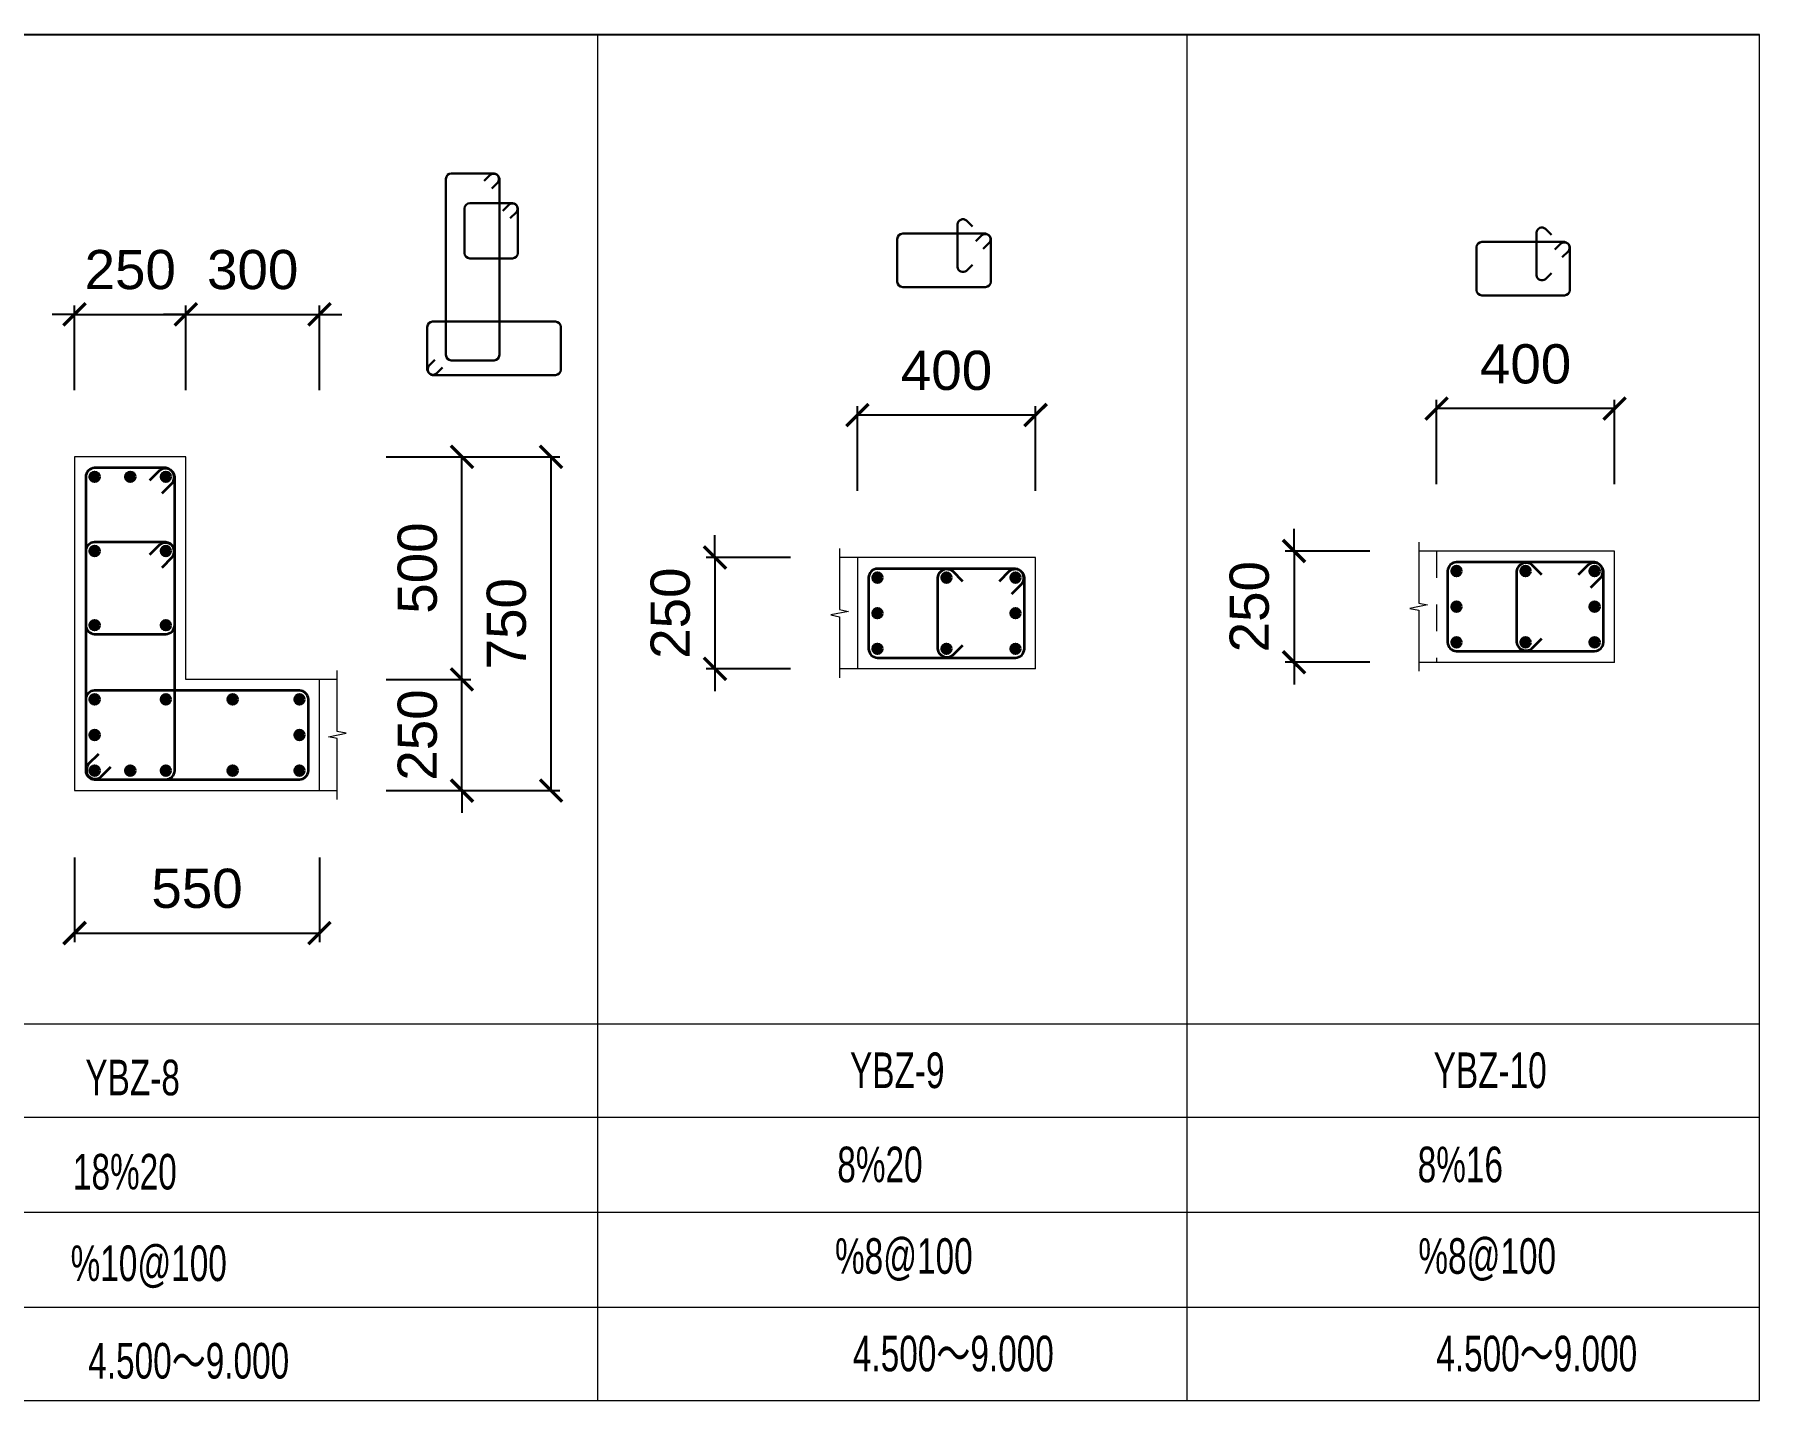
# Model space of a CAD drawing. Header units: millimetres. Extents: x -3831 to 465700, y 39900 to 106100.
# Drawn here: x 162438 to 166312, y 43942 to 47011 of the extents above; entities that cross this region are included whole.
import ezdxf

# ---------------------------------------------------------------- set-up
doc = ezdxf.new("R2010")
doc.units = ezdxf.units.MM
doc.linetypes.add('线型7', pattern=[120.000008, -30.000002, 60.000004, -30.000002])
for name, color, linetype, lineweight in [('S_EdgeMemberLongiBar', 1, 'Continuous', 50), ('S_EdgeMemberShape', 3, 'Continuous', 9), ('S_EdgeMemberShapeDash', 3, '线型7', 9), ('S_EdgeMemberTxt', 7, 'Continuous', 9), ('stirrupfig', 1, 'Continuous', 35), ('StirrupFig_x', 30, 'Continuous', 30)]:
    doc.layers.add(name, color=color, linetype=linetype, lineweight=lineweight)
doc.layers.add('WALL-Beam', color=80, linetype='Continuous')
doc.styles.get("Standard").update_dxf_attribs({"font": 'arial.ttf'})
doc.styles.add('xxxx', font='RIF.ttf')
doc.dimstyles.new('ISO-25', dxfattribs={"dimtxt": 2.5, "dimasz": 2.5, "dimexe": 1.25, "dimexo": 0.625, "dimtad": 1, "dimtxsty": 'Standard', "dimcen": 2.5, "dimadec": 0, "dimazin": 0, "dimtfac": 1, "dimtmove": 0, "dimatfit": 3, "dimfxl": 1, "dimarcsym": 0})

# ---------------------------------------------------------------- blocks, each defined once
blk = doc.blocks.new('_ArchTick')
at = {"color": 0, "linetype": 'ByBlock', "const_width": 0.15}
blk.add_lwpolyline([(-0.5, -0.5), (0.5, 0.5)], dxfattribs=at)
blk = doc.blocks.new('*D83')
at = {"layer": 'Defpoints', "color": 0, "transparency": 16777216}
for p in [(162528, 45312.2), (163078, 45312.2), (163078, 44992.2)]:
    blk.add_point(p, dxfattribs=at)
at = {"layer": 'WALL-Beam', "color": 0, "lineweight": -2, "transparency": 16777216}
for p, q in [((162528, 45162.2), (162528, 44972.2)), ((163078, 45162.2), (163078, 44972.2)), ((162528, 44992.2), (163078, 44992.2))]:
    blk.add_line(p, q, dxfattribs=at)
at = {"layer": 'WALL-Beam', "color": 0, "lineweight": -2, "transparency": 16777216, "xscale": 50, "yscale": 50, "zscale": 50, "rotation": 180}
blk.add_blockref('_ArchTick', (162528, 44992.2), dxfattribs=at)
at = {"layer": 'WALL-Beam', "color": 0, "lineweight": -2, "transparency": 16777216, "xscale": 50, "yscale": 50, "zscale": 50}
blk.add_blockref('_ArchTick', (163078, 44992.2), dxfattribs=at)
at = {"layer": 'WALL-Beam', "color": 7, "transparency": 16777216, "insert": (162803, 45092.2), "char_height": 88, "attachment_point": 5}
blk.add_mtext('550', dxfattribs=at)
blk = doc.blocks.new('*D84')
at = {"layer": 'Defpoints', "color": 0, "transparency": 16777216}
for p in [(162778, 46382.2), (162528, 46062.2), (162778, 46062.2)]:
    blk.add_point(p, dxfattribs=at)
at = {"layer": 'WALL-Beam', "color": 0, "lineweight": -2, "transparency": 16777216}
for p, q in [((162528, 46382.2), (162478, 46382.2)), ((162528, 46212.2), (162528, 46402.2)), ((162528, 46382.2), (162778, 46382.2)), ((162778, 46212.2), (162778, 46402.2)), ((162778, 46382.2), (162828, 46382.2))]:
    blk.add_line(p, q, dxfattribs=at)
at = {"layer": 'WALL-Beam', "color": 0, "lineweight": -2, "transparency": 16777216, "xscale": 50, "yscale": 50, "zscale": 50}
blk.add_blockref('_ArchTick', (162528, 46382.2), dxfattribs=at)
at = {"layer": 'WALL-Beam', "color": 0, "lineweight": -2, "transparency": 16777216, "xscale": 50, "yscale": 50, "zscale": 50, "rotation": 180}
blk.add_blockref('_ArchTick', (162778, 46382.2), dxfattribs=at)
at = {"layer": 'WALL-Beam', "color": 7, "transparency": 16777216, "insert": (162653, 46482.2), "char_height": 88, "attachment_point": 5}
blk.add_mtext('250', dxfattribs=at)
blk = doc.blocks.new('*D85')
at = {"layer": 'Defpoints', "color": 0, "transparency": 16777216}
for p in [(163078, 46382.2), (162778, 46062.2), (163078, 46062.2)]:
    blk.add_point(p, dxfattribs=at)
at = {"layer": 'WALL-Beam', "color": 0, "lineweight": -2, "transparency": 16777216}
for p, q in [((162778, 46382.2), (162728, 46382.2)), ((162778, 46212.2), (162778, 46402.2)), ((162778, 46382.2), (163078, 46382.2)), ((163078, 46212.2), (163078, 46402.2)), ((163078, 46382.2), (163128, 46382.2))]:
    blk.add_line(p, q, dxfattribs=at)
at = {"layer": 'WALL-Beam', "color": 0, "lineweight": -2, "transparency": 16777216, "xscale": 50, "yscale": 50, "zscale": 50}
blk.add_blockref('_ArchTick', (162778, 46382.2), dxfattribs=at)
at = {"layer": 'WALL-Beam', "color": 0, "lineweight": -2, "transparency": 16777216, "xscale": 50, "yscale": 50, "zscale": 50, "rotation": 180}
blk.add_blockref('_ArchTick', (163078, 46382.2), dxfattribs=at)
at = {"layer": 'WALL-Beam', "color": 7, "transparency": 16777216, "insert": (162928, 46482.2), "char_height": 88, "attachment_point": 5}
blk.add_mtext('300', dxfattribs=at)
blk = doc.blocks.new('*D86')
at = {"layer": 'Defpoints', "color": 0, "transparency": 16777216}
for p in [(163078, 45562.2), (163398, 45562.2), (163078, 45312.2)]:
    blk.add_point(p, dxfattribs=at)
at = {"layer": 'WALL-Beam', "color": 0, "lineweight": -2, "transparency": 16777216}
for p, q in [((163398, 45562.2), (163398, 45612.2)), ((163228, 45562.2), (163418, 45562.2)), ((163398, 45312.2), (163398, 45562.2)), ((163228, 45312.2), (163418, 45312.2)), ((163398, 45312.2), (163398, 45262.2))]:
    blk.add_line(p, q, dxfattribs=at)
at = {"layer": 'WALL-Beam', "color": 0, "lineweight": -2, "transparency": 16777216, "xscale": 50, "yscale": 50, "zscale": 50}
for p, rotation in [((163398, 45562.2), 270), ((163398, 45312.2), 90)]:
    blk.add_blockref('_ArchTick', p, dxfattribs=dict(at, rotation=rotation))
at = {"layer": 'WALL-Beam', "color": 7, "transparency": 16777216, "insert": (163298.1, 45437.2), "char_height": 88, "attachment_point": 5, "rotation": 90}
blk.add_mtext('250', dxfattribs=at)
blk = doc.blocks.new('*D87')
at = {"layer": 'Defpoints', "color": 0, "transparency": 16777216}
for p in [(163078, 46062.2), (163398, 46062.2), (163078, 45562.2)]:
    blk.add_point(p, dxfattribs=at)
at = {"layer": 'WALL-Beam', "color": 0, "lineweight": -2, "transparency": 16777216}
for p, q in [((163228, 46062.2), (163418, 46062.2)), ((163398, 45562.2), (163398, 46062.2)), ((163228, 45562.2), (163418, 45562.2))]:
    blk.add_line(p, q, dxfattribs=at)
at = {"layer": 'WALL-Beam', "color": 0, "lineweight": -2, "transparency": 16777216, "xscale": 50, "yscale": 50, "zscale": 50}
for p, rotation in [((163398, 46062.2), 90), ((163398, 45562.2), 270)]:
    blk.add_blockref('_ArchTick', p, dxfattribs=dict(at, rotation=rotation))
at = {"layer": 'WALL-Beam', "color": 7, "transparency": 16777216, "insert": (163298.1, 45812.2), "char_height": 88, "attachment_point": 5, "rotation": 90}
blk.add_mtext('500', dxfattribs=at)
blk = doc.blocks.new('*D88')
at = {"layer": 'Defpoints', "color": 0, "transparency": 16777216}
for p in [(163078, 46062.2), (163598, 46062.2), (163078, 45312.2)]:
    blk.add_point(p, dxfattribs=at)
at = {"layer": 'WALL-Beam', "color": 0, "lineweight": -2, "transparency": 16777216}
for p, q in [((163228, 46062.2), (163618, 46062.2)), ((163598, 45312.2), (163598, 46062.2)), ((163228, 45312.2), (163618, 45312.2))]:
    blk.add_line(p, q, dxfattribs=at)
at = {"layer": 'WALL-Beam', "color": 0, "lineweight": -2, "transparency": 16777216, "xscale": 50, "yscale": 50, "zscale": 50}
for p, rotation in [((163598, 46062.2), 90), ((163598, 45312.2), 270)]:
    blk.add_blockref('_ArchTick', p, dxfattribs=dict(at, rotation=rotation))
at = {"layer": 'WALL-Beam', "color": 7, "transparency": 16777216, "insert": (163498.1, 45687.2), "char_height": 88, "attachment_point": 5, "rotation": 90}
blk.add_mtext('750', dxfattribs=at)
blk = doc.blocks.new('*D104')
at = {"layer": 'Defpoints', "color": 0, "transparency": 16777216}
for p in [(164286, 46155.9), (164286, 45835.9), (164686, 45835.9)]:
    blk.add_point(p, dxfattribs=at)
at = {"layer": 'WALL-Beam', "color": 0, "lineweight": -2, "transparency": 16777216}
for p, q in [((164286, 45985.9), (164286, 46175.9)), ((164686, 45985.9), (164686, 46175.9)), ((164686, 46155.9), (164286, 46155.9))]:
    blk.add_line(p, q, dxfattribs=at)
at = {"layer": 'WALL-Beam', "color": 0, "lineweight": -2, "transparency": 16777216, "xscale": 50, "yscale": 50, "zscale": 50, "rotation": 180}
blk.add_blockref('_ArchTick', (164286, 46155.9), dxfattribs=at)
at = {"layer": 'WALL-Beam', "color": 0, "lineweight": -2, "transparency": 16777216, "xscale": 50, "yscale": 50, "zscale": 50}
blk.add_blockref('_ArchTick', (164686, 46155.9), dxfattribs=at)
at = {"layer": 'WALL-Beam', "color": 7, "transparency": 16777216, "insert": (164486, 46255.8), "char_height": 88, "attachment_point": 5}
blk.add_mtext('400', dxfattribs=at)
blk = doc.blocks.new('*D105')
at = {"layer": 'Defpoints', "color": 0, "transparency": 16777216}
for p in [(164286, 45835.9), (163966, 45585.9), (164286, 45585.9)]:
    blk.add_point(p, dxfattribs=at)
at = {"layer": 'WALL-Beam', "color": 0, "lineweight": -2, "transparency": 16777216}
for p, q in [((163966, 45835.9), (163966, 45885.9)), ((164136, 45835.9), (163946, 45835.9)), ((163966, 45835.9), (163966, 45585.9)), ((164136, 45585.9), (163946, 45585.9)), ((163966, 45585.9), (163966, 45535.9))]:
    blk.add_line(p, q, dxfattribs=at)
at = {"layer": 'WALL-Beam', "color": 0, "lineweight": -2, "transparency": 16777216, "xscale": 50, "yscale": 50, "zscale": 50}
for p, rotation in [((163966, 45835.9), 270), ((163966, 45585.9), 90)]:
    blk.add_blockref('_ArchTick', p, dxfattribs=dict(at, rotation=rotation))
at = {"layer": 'WALL-Beam', "color": 7, "transparency": 16777216, "insert": (163866.1, 45710.9), "char_height": 88, "attachment_point": 5, "rotation": 90}
blk.add_mtext('250', dxfattribs=at)
blk = doc.blocks.new('*D106')
at = {"layer": 'Defpoints', "color": 0, "transparency": 16777216}
for p in [(165586.4, 46170.5), (165586.4, 45850.5), (165986.4, 45850.5)]:
    blk.add_point(p, dxfattribs=at)
at = {"layer": 'WALL-Beam', "color": 0, "lineweight": -2, "transparency": 16777216}
for p, q in [((165586.4, 46000.5), (165586.4, 46190.5)), ((165986.4, 46000.5), (165986.4, 46190.5)), ((165986.4, 46170.5), (165586.4, 46170.5))]:
    blk.add_line(p, q, dxfattribs=at)
at = {"layer": 'WALL-Beam', "color": 0, "lineweight": -2, "transparency": 16777216, "xscale": 50, "yscale": 50, "zscale": 50, "rotation": 180}
blk.add_blockref('_ArchTick', (165586.4, 46170.5), dxfattribs=at)
at = {"layer": 'WALL-Beam', "color": 0, "lineweight": -2, "transparency": 16777216, "xscale": 50, "yscale": 50, "zscale": 50}
blk.add_blockref('_ArchTick', (165986.4, 46170.5), dxfattribs=at)
at = {"layer": 'WALL-Beam', "color": 7, "transparency": 16777216, "insert": (165786.4, 46270.4), "char_height": 88, "attachment_point": 5}
blk.add_mtext('400', dxfattribs=at)
blk = doc.blocks.new('*D107')
at = {"layer": 'Defpoints', "color": 0, "transparency": 16777216}
for p in [(165586.4, 45850.5), (165266.4, 45600.5), (165586.4, 45600.5)]:
    blk.add_point(p, dxfattribs=at)
at = {"layer": 'WALL-Beam', "color": 0, "lineweight": -2, "transparency": 16777216}
for p, q in [((165266.4, 45850.5), (165266.4, 45900.5)), ((165436.4, 45850.5), (165246.4, 45850.5)), ((165266.4, 45850.5), (165266.4, 45600.5)), ((165436.4, 45600.5), (165246.4, 45600.5)), ((165266.4, 45600.5), (165266.4, 45550.5))]:
    blk.add_line(p, q, dxfattribs=at)
at = {"layer": 'WALL-Beam', "color": 0, "lineweight": -2, "transparency": 16777216, "xscale": 50, "yscale": 50, "zscale": 50}
for p, rotation in [((165266.4, 45850.5), 270), ((165266.4, 45600.5), 90)]:
    blk.add_blockref('_ArchTick', p, dxfattribs=dict(at, rotation=rotation))
at = {"layer": 'WALL-Beam', "color": 7, "transparency": 16777216, "insert": (165166.4, 45725.5), "char_height": 88, "attachment_point": 5, "rotation": 90}
blk.add_mtext('250', dxfattribs=at)

msp = doc.modelspace()

# ---------------------------------------------------------------- hatches: boundary and pattern name
at = {"layer": 'S_EdgeMemberLongiBar'}
h = msp.add_hatch(color=256, dxfattribs=at)
h.dxf.hatch_style = 1
edge = h.paths.add_edge_path()
edge.add_arc((162572.99673, 46017.23573), 10, 0, 360)
h = msp.add_hatch(color=256, dxfattribs=at)
h.dxf.hatch_style = 1
edge = h.paths.add_edge_path()
edge.add_arc((162652.99673, 46017.23573), 10, 0, 360)
h = msp.add_hatch(color=256, dxfattribs=at)
h.dxf.hatch_style = 1
edge = h.paths.add_edge_path()
edge.add_arc((162732.99673, 46017.23573), 10, 0, 360)
h = msp.add_hatch(color=256, dxfattribs=at)
h.dxf.hatch_style = 1
edge = h.paths.add_edge_path()
edge.add_arc((162572.99673, 45850.56698), 10, 0, 360)
h = msp.add_hatch(color=256, dxfattribs=at)
h.dxf.hatch_style = 1
edge = h.paths.add_edge_path()
edge.add_arc((162732.99673, 45850.5701), 10, 0, 360)
h = msp.add_hatch(color=256, dxfattribs=at)
h.dxf.hatch_style = 1
edge = h.paths.add_edge_path()
edge.add_arc((164330.99749, 45790.85018), 10, 0, 360)
h = msp.add_hatch(color=256, dxfattribs=at)
h.dxf.hatch_style = 1
edge = h.paths.add_edge_path()
edge.add_arc((164485.99749, 45790.85018), 10, 0, 360)
h = msp.add_hatch(color=256, dxfattribs=at)
h.dxf.hatch_style = 1
edge = h.paths.add_edge_path()
edge.add_arc((164640.99749, 45790.85018), 10, 0, 360)
h = msp.add_hatch(color=256, dxfattribs=at)
h.dxf.hatch_style = 1
edge = h.paths.add_edge_path()
edge.add_arc((165631.35866, 45805.45187), 10, 0, 360)
h = msp.add_hatch(color=256, dxfattribs=at)
h.dxf.hatch_style = 1
edge = h.paths.add_edge_path()
edge.add_arc((165786.35866, 45805.45187), 10, 0, 360)
h = msp.add_hatch(color=256, dxfattribs=at)
h.dxf.hatch_style = 1
edge = h.paths.add_edge_path()
edge.add_arc((165941.35866, 45805.45187), 10, 0, 360)
h = msp.add_hatch(color=256, dxfattribs=at)
h.dxf.hatch_style = 1
edge = h.paths.add_edge_path()
edge.add_arc((164330.99749, 45710.85018), 10, 0, 360)
h = msp.add_hatch(color=256, dxfattribs=at)
h.dxf.hatch_style = 1
edge = h.paths.add_edge_path()
edge.add_arc((164640.99749, 45710.85018), 10, 0, 360)
h = msp.add_hatch(color=256, dxfattribs=at)
h.dxf.hatch_style = 1
edge = h.paths.add_edge_path()
edge.add_arc((165631.35866, 45725.45187), 10, 0, 360)
h = msp.add_hatch(color=256, dxfattribs=at)
h.dxf.hatch_style = 1
edge = h.paths.add_edge_path()
edge.add_arc((165941.35866, 45725.45187), 10, 0, 360)
h = msp.add_hatch(color=256, dxfattribs=at)
h.dxf.hatch_style = 1
edge = h.paths.add_edge_path()
edge.add_arc((162572.99673, 45683.90135), 10, 0, 360)
h = msp.add_hatch(color=256, dxfattribs=at)
h.dxf.hatch_style = 1
edge = h.paths.add_edge_path()
edge.add_arc((162732.99673, 45683.90448), 10, 0, 360)
h = msp.add_hatch(color=256, dxfattribs=at)
h.dxf.hatch_style = 1
edge = h.paths.add_edge_path()
edge.add_arc((164330.99749, 45630.85018), 10, 0, 360)
h = msp.add_hatch(color=256, dxfattribs=at)
h.dxf.hatch_style = 1
edge = h.paths.add_edge_path()
edge.add_arc((164485.99749, 45630.85018), 10, 0, 360)
h = msp.add_hatch(color=256, dxfattribs=at)
h.dxf.hatch_style = 1
edge = h.paths.add_edge_path()
edge.add_arc((164640.99749, 45630.85018), 10, 0, 360)
h = msp.add_hatch(color=256, dxfattribs=at)
h.dxf.hatch_style = 1
edge = h.paths.add_edge_path()
edge.add_arc((165631.35866, 45645.45187), 10, 0, 360)
h = msp.add_hatch(color=256, dxfattribs=at)
h.dxf.hatch_style = 1
edge = h.paths.add_edge_path()
edge.add_arc((165786.35866, 45645.45187), 10, 0, 360)
h = msp.add_hatch(color=256, dxfattribs=at)
h.dxf.hatch_style = 1
edge = h.paths.add_edge_path()
edge.add_arc((165941.35866, 45645.45187), 10, 0, 360)
h = msp.add_hatch(color=256, dxfattribs=at)
h.dxf.hatch_style = 1
edge = h.paths.add_edge_path()
edge.add_arc((162572.99673, 45517.23573), 10, 0, 360)
h = msp.add_hatch(color=256, dxfattribs=at)
h.dxf.hatch_style = 1
edge = h.paths.add_edge_path()
edge.add_arc((162732.99673, 45517.23573), 10, 0, 360)
h = msp.add_hatch(color=256, dxfattribs=at)
h.dxf.hatch_style = 1
edge = h.paths.add_edge_path()
edge.add_arc((162882.99673, 45517.23573), 10, 0, 360)
h = msp.add_hatch(color=256, dxfattribs=at)
h.dxf.hatch_style = 1
edge = h.paths.add_edge_path()
edge.add_arc((163032.99673, 45517.23573), 10, 0, 360)
h = msp.add_hatch(color=256, dxfattribs=at)
h.dxf.hatch_style = 1
edge = h.paths.add_edge_path()
edge.add_arc((162572.99673, 45437.23573), 10, 0, 360)
h = msp.add_hatch(color=256, dxfattribs=at)
h.dxf.hatch_style = 1
edge = h.paths.add_edge_path()
edge.add_arc((163032.99673, 45437.23573), 10, 0, 360)
h = msp.add_hatch(color=256, dxfattribs=at)
h.dxf.hatch_style = 1
edge = h.paths.add_edge_path()
edge.add_arc((162572.99673, 45357.23573), 10, 0, 360)
h = msp.add_hatch(color=256, dxfattribs=at)
h.dxf.hatch_style = 1
edge = h.paths.add_edge_path()
edge.add_arc((162652.99673, 45357.23573), 10, 0, 360)
h = msp.add_hatch(color=256, dxfattribs=at)
h.dxf.hatch_style = 1
edge = h.paths.add_edge_path()
edge.add_arc((162732.99673, 45357.23573), 10, 0, 360)
h = msp.add_hatch(color=256, dxfattribs=at)
h.dxf.hatch_style = 1
edge = h.paths.add_edge_path()
edge.add_arc((162882.99673, 45357.23573), 10, 0, 360)
h = msp.add_hatch(color=256, dxfattribs=at)
h.dxf.hatch_style = 1
edge = h.paths.add_edge_path()
edge.add_arc((163032.99673, 45357.23573), 10, 0, 360)

# ---------------------------------------------------------------- linework, layer by layer
msp.add_line((151377.83421, 47010.86056), (166311.7104, 47010.86056))
for centre in [(162572.99673, 46017.23573), (162652.99673, 46017.23573), (162732.99673, 46017.23573), (162572.99673, 45850.56698), (162732.99673, 45850.5701), (164330.99749, 45790.85018), (164485.99749, 45790.85018), (164640.99749, 45790.85018), (165631.35866, 45805.45187), (165786.35866, 45805.45187), (165941.35866, 45805.45187), (164330.99749, 45710.85018), (164640.99749, 45710.85018), (165631.35866, 45725.45187), (165941.35866, 45725.45187), (162572.99673, 45683.90135), (162732.99673, 45683.90448), (164330.99749, 45630.85018), (164485.99749, 45630.85018), (164640.99749, 45630.85018), (165631.35866, 45645.45187), (165786.35866, 45645.45187), (165941.35866, 45645.45187), (162572.99673, 45517.23573), (162732.99673, 45517.23573), (162882.99673, 45517.23573), (163032.99673, 45517.23573), (162572.99673, 45437.23573), (163032.99673, 45437.23573), (162572.99673, 45357.23573), (162652.99673, 45357.23573), (162732.99673, 45357.23573), (162882.99673, 45357.23573), (163032.99673, 45357.23573)]:
    msp.add_circle(centre, 10, dxfattribs=at)
at = {"layer": 'S_EdgeMemberShape'}
for p, q in [((162777.99673, 46062.23573), (162527.99673, 46062.23573)), ((162527.99673, 46062.23573), (162527.99673, 45312.23573)), ((162777.99673, 45562.23573), (162777.99673, 46062.23573)), ((164685.99749, 45835.85018), (164245.99749, 45835.85018)), ((164285.99749, 45835.85018), (164285.99749, 45585.85018)), ((164685.99749, 45585.85018), (164685.99749, 45835.85018)), ((164685.99749, 45835.85018), (164685.99749, 45835.85018)), ((165986.35866, 45850.45187), (165546.35866, 45850.45187)), ((165986.35866, 45600.45187), (165986.35866, 45850.45187)), ((165986.35866, 45850.45187), (165986.35866, 45850.45187)), ((165986.35866, 45600.45187), (165546.35866, 45600.45187)), ((163117.99673, 45562.23573), (162777.99673, 45562.23573)), ((163077.99673, 45312.23573), (163077.99673, 45562.23573)), ((164685.99749, 45585.85018), (164245.99749, 45585.85018)), ((162527.99673, 45312.23573), (163117.99673, 45312.23573)), ((162527.99673, 45312.23573), (162527.99673, 45312.23573))]:
    msp.add_line(p, q, dxfattribs=at)
for points in [[(165546.35866, 45870.45187), (165546.35866, 45733.45187), (165566.35866, 45729.45187), (165526.35866, 45721.45187), (165546.35866, 45717.45187), (165546.35866, 45580.45187)], [(164245.99749, 45855.85018), (164245.99749, 45718.85018), (164265.99749, 45714.85018), (164225.99749, 45706.85018), (164245.99749, 45702.85018), (164245.99749, 45565.85018)], [(163117.99673, 45292.23573), (163117.99673, 45429.23573), (163097.99673, 45433.23573), (163137.99673, 45441.23573), (163117.99673, 45445.23573), (163117.99673, 45582.23573)]]:
    msp.add_lwpolyline(points, dxfattribs=at)
at = {"layer": 'S_EdgeMemberShapeDash'}
msp.add_line((165586.35866, 45850.45187), (165586.35866, 45600.45187), dxfattribs=at)
at = {"layer": 'S_EdgeMemberTxt'}
for p, q in [((163702.99673, 43942.22875), (163702.99673, 47010.86056)), ((165026.72422, 43942.22875), (165026.72422, 47010.86056)), ((165026.75042, 43942.22875), (165026.75042, 47010.86056)), ((166311.7104, 43942.22875), (166311.7104, 47010.86056)), ((151377.83421, 44788.48573), (166311.7104, 44788.48573)), ((151377.83421, 44578.48573), (166311.7104, 44578.48573)), ((151377.83421, 44365.35724), (166311.7104, 44365.35724)), ((151377.83421, 44152.22875), (166311.7104, 44152.22875)), ((151377.83421, 43942.22875), (166311.7104, 43942.22875))]:
    msp.add_line(p, q, dxfattribs=at)
at = {"layer": 'stirrupfig'}
for points in [[(162724.51236, 45980.46698), (162747.13931, 46003.09354, 0.589045923), (162732.99673, 46037.23573), (162572.99673, 46037.23573, 0.3926990819), (162552.99673, 46017.23573), (162552.99673, 45357.23573, 0.3926990819), (162572.99673, 45337.23573)], [(162732.99673, 45337.23573, 0.3926990819), (162752.99673, 45357.23573), (162752.99673, 46017.23573, 0.5890432805), (162718.85416, 46031.37792), (162696.2272, 46008.75135)], [(162724.51236, 45813.79979), (162747.13931, 45836.42635, 0.5890278791), (162732.99673, 45870.5701), (162572.99673, 45870.56698, 0.3926938325), (162552.99673, 45850.56698)], [(162752.99673, 45850.5701, 0.5890432805), (162718.85416, 45864.71229), (162696.2272, 45842.08573)], [(164632.50999, 45754.08143), (164655.13812, 45776.70799, 0.5890552656), (164640.99749, 45810.85018), (164330.99749, 45810.85018, 0.3926990819), (164310.99749, 45790.85018), (164310.99749, 45630.85018, 0.3926990819), (164330.99749, 45610.85018), (164640.99749, 45610.85018, 0.3926990819), (164660.99749, 45630.85018), (164660.99749, 45790.85018, 0.5890658365), (164626.85687, 45804.99237), (164604.22874, 45782.3658)], [(164522.76781, 45782.3658), (164500.13812, 45804.99237, 0.5890658365), (164465.99749, 45790.85018), (164465.99749, 45630.85018, 0.5890658365), (164500.13812, 45616.70799), (164522.76781, 45639.33455)], [(165932.87116, 45768.68312), (165955.49929, 45791.30968, 0.5890552656), (165941.35866, 45825.45187), (165631.35866, 45825.45187, 0.3926990819), (165611.35866, 45805.45187), (165611.35866, 45645.45187, 0.3926990819), (165631.35866, 45625.45187), (165941.35866, 45625.45187, 0.3926990819), (165961.35866, 45645.45187), (165961.35866, 45805.45187, 0.5890658365), (165927.21804, 45819.59406), (165904.58991, 45796.96749)], [(165823.12741, 45796.96749), (165800.49929, 45819.59406, 0.5890658365), (165766.35866, 45805.45187), (165766.35866, 45645.45187, 0.5890658365), (165800.49929, 45631.30968), (165823.12741, 45653.93624)], [(162552.99673, 45683.90135, 0.3927042622), (162572.99673, 45663.90135), (162732.99673, 45663.90448, 0.3926938325), (162752.99673, 45683.90448)], [(162581.48111, 45394.00448), (162558.85416, 45371.37792, 0.589045923), (162572.99673, 45337.23573), (163032.99673, 45337.23573, 0.3926990819), (163052.99673, 45357.23573), (163052.99673, 45517.23573, 0.3926990819), (163032.99673, 45537.23573), (162572.99673, 45537.23573, 0.3926990819), (162552.99673, 45517.23573)], [(162552.99673, 45357.23573, 0.5890432805), (162587.13931, 45343.09354), (162609.76627, 45365.7201)]]:
    msp.add_lwpolyline(points, format="xyb", dxfattribs=at)
at = {"layer": 'StirrupFig_x'}
for points in [[(163464.77564, 46664.80488), (163478.35298, 46678.38363, 0.5890726966), (163469.86626, 46698.86706), (163373.86509, 46698.86706, 0.3927439713), (163361.86626, 46686.86894), (163361.86626, 46290.86894, 0.3927439713), (163373.86509, 46278.87081), (163469.86626, 46278.87081, 0.3927439713), (163481.86509, 46290.86894), (163481.86509, 46686.86894, 0.5890208843), (163461.37954, 46695.35706), (163447.8022, 46681.77831)], [(163506.53775, 46597.92644), (163520.11509, 46611.50519, 0.5890185651), (163511.62837, 46631.99144), (163415.6272, 46631.98581, 0.3927283597), (163403.62837, 46619.98769), (163403.62837, 46519.98925, 0.3927439713), (163415.6272, 46507.99113), (163511.62837, 46507.99113, 0.3927439713), (163523.6272, 46519.98925), (163523.6272, 46619.99331, 0.589043309), (163503.14165, 46628.47863), (163489.56431, 46614.90269)], [(164568.49717, 46529.38049), (164582.07311, 46542.95642, 0.5890297761), (164573.5878, 46563.44267), (164387.58873, 46563.44267, 0.3927128906), (164375.5878, 46551.44455), (164375.5878, 46455.44267, 0.3927128906), (164387.58873, 46443.44455), (164573.5878, 46443.44455, 0.3927128906), (164585.58873, 46455.44267), (164585.58873, 46551.44455, 0.588975649), (164565.09967, 46559.92986), (164551.52373, 46546.35392)], [(164544.41373, 46579.47392), (164530.8378, 46593.05267, 0.5889532321), (164510.34873, 46584.56455), (164510.34873, 46488.56267, 0.588975649), (164530.8378, 46480.07736), (164544.41373, 46493.6533)], [(165844.77553, 46560.79562), (165831.19678, 46574.37437, 0.5890073529), (165810.71053, 46565.88624), (165810.71053, 46469.88437, 0.5890297761), (165831.19678, 46461.39905), (165844.77553, 46474.97499)], [(165868.85615, 46510.70218), (165882.4349, 46524.27812, 0.5890073529), (165873.94678, 46544.76437), (165687.95053, 46544.76437, 0.3926714527), (165675.94678, 46532.76624), (165675.94678, 46436.76437, 0.3926714527), (165687.95053, 46424.76624), (165873.94678, 46424.76624, 0.3926714527), (165885.95053, 46436.76437), (165885.95053, 46532.76624, 0.5889215297), (165865.45865, 46541.25155), (165851.88553, 46527.67562)], [(163337.19712, 46279.813), (163323.61978, 46266.23706, 0.5890185651), (163332.1065, 46245.75081), (163608.10767, 46245.75081, 0.3927439713), (163620.1065, 46257.74894), (163620.1065, 46353.75081, 0.3927439713), (163608.10767, 46365.74894), (163332.1065, 46365.74894, 0.3927439713), (163320.10767, 46353.75081), (163320.10767, 46257.74894, 0.5890208843), (163340.59322, 46249.26081), (163354.17056, 46262.83956)]]:
    msp.add_lwpolyline(points, format="xyb", dxfattribs=at)

# ---------------------------------------------------------------- texts
at = {"layer": 'S_EdgeMemberTxt', "char_height": 80, "attachment_point": 5, "style": 'xxxx'}
for s, insert, width in [('{\\W0.7;YBZ-8}', (162658.33673, 44667.23495), 270.68), ('{\\W0.7;YBZ-9}', (164375.46265, 44683.48495), 270.68), ('{\\W0.7;YBZ-10}', (165706.92524, 44683.48495), 313.56), ('{\\W0.7;8%20}', (164336.60265, 44471.9207), 192.96), ('{\\W0.7;8%16}', (165639.92524, 44471.9207), 179.56), ('{\\W0.7;18%20}', (162640.91673, 44455.6707), 235.84), ('{\\W0.7;%10@100}', (162694.51669, 44242.54221), 343.04), ('{\\W0.7;%8@100}', (164390.2026, 44258.79221), 300.16), ('{\\W0.7;%8@100}', (165700.2252, 44258.79221), 300.16), ('\\W0.7000;4.500～9.000', (164501.42265, 44047.22796), 522.6), ('\\W0.7000;4.500～9.000', (165811.44524, 44047.22796), 522.6), ('\\W0.7000;4.500～9.000', (162784.29673, 44030.97796), 522.6)]:
    msp.add_mtext(s, dxfattribs=dict(at, insert=insert, width=width))

# ---------------------------------------------------------------- dimensions: what is measured, and where the dimension line sits
at = {"layer": 'WALL-Beam'}
for p1, p2, distance, picture, middle in [((162527.99673, 46062.23573), (162777.99673, 46062.23573), 320, '*D84', (162652.99673, 46482.16615)), ((162777.99673, 46062.23573), (163077.99673, 46062.23573), 320, '*D85', (162927.99673, 46482.19617)), ((164685.99749, 45835.85018), (164285.99749, 45835.85018), -320, '*D104', (164485.99749, 46255.7806)), ((165986.35866, 45850.45187), (165586.35866, 45850.45187), -320, '*D106', (165786.35866, 46270.38229)), ((163077.99673, 45562.23573), (163077.99673, 46062.23573), -320, '*D87', (163298.06631, 45812.23573)), ((163077.99673, 45312.23573), (163077.99673, 46062.23573), -520, '*D88', (163498.06631, 45687.23573)), ((164285.99749, 45835.85018), (164285.99749, 45585.85018), -320, '*D105', (163866.06707, 45710.85018)), ((165586.35866, 45850.45187), (165586.35866, 45600.45187), -320, '*D107', (165166.42824, 45725.45187)), ((163077.99673, 45312.23573), (163077.99673, 45562.23573), -320, '*D86', (163298.06631, 45437.23573)), ((162527.99673, 45312.23573), (163077.99673, 45312.23573), -320, '*D83', (162802.99673, 45092.16615))]:
    dim = msp.add_aligned_dim(p1=p1, p2=p2, distance=distance, dimstyle='ISO-25', override={"dimtxt": 88, "dimasz": 50, "dimexe": 20, "dimexo": 150, "dimgap": 55, "dimblk1": 'ArchTick', "dimblk2": 'ArchTick', "dimsah": 1, "dimclrt": 7, "dimtix": 1, "dimtmove": 2}, dxfattribs=at)
    dim.commit()
    dim.dimension.update_dxf_attribs({"geometry": picture, "text_midpoint": middle})

doc.saveas('drawing.dxf')
